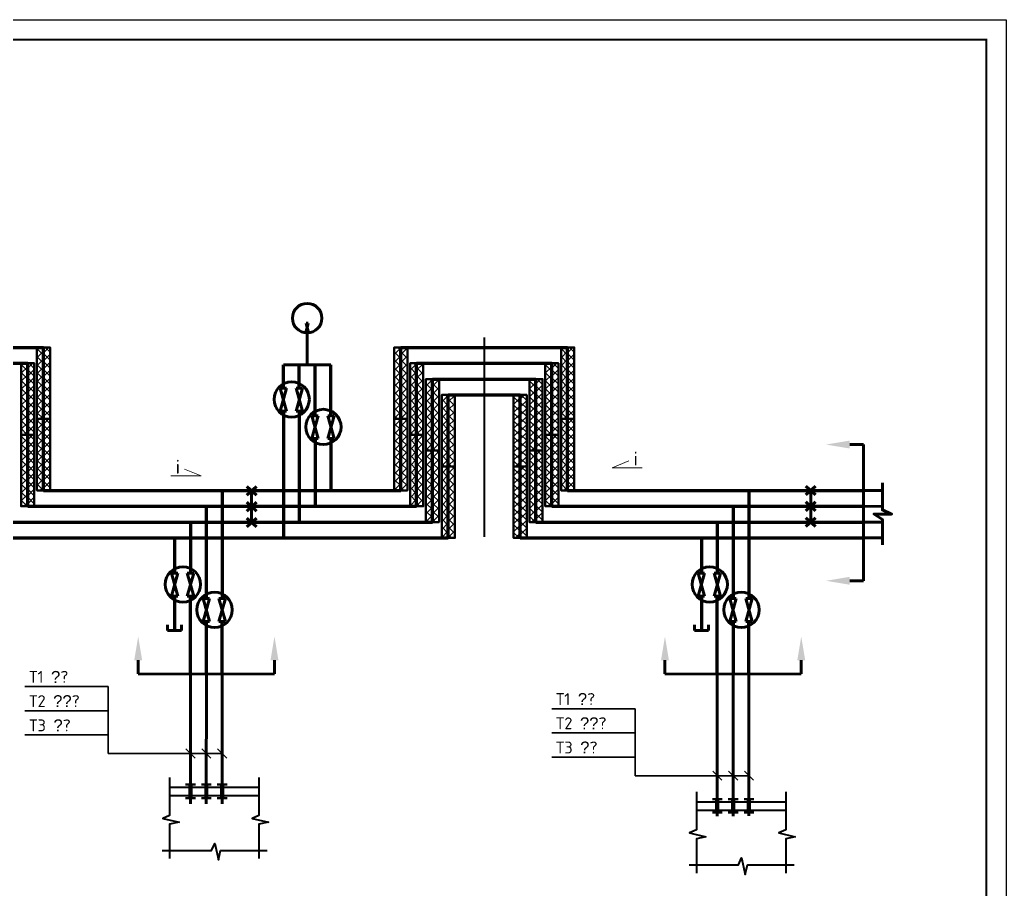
# Model space of a CAD drawing. Header units: millimetres. Extents: x 1642 to 8783, y 1095 to 5441.
# Drawn here: x 2316.2 to 2565.4, y 2002 to 2221.7 of the extents above; entities that cross this region are included whole.
import ezdxf
from ezdxf.enums import TextEntityAlignment as Align

# ---------------------------------------------------------------- set-up
doc = ezdxf.new("R2010")
doc.units = ezdxf.units.MM
for name, color, linetype, lineweight in [('3 Оъекты сущ.', 7, 'Continuous', 30), ('7 тонкие', 7, 'Continuous', 20), ('Объекты проект.', 1, 'Continuous', 80), ('Размер 3.5', 250, 'Continuous', 35), ('Размерный', 4, 'Continuous', 30), ('Размеры на чертеже', 250, 'Continuous', 25)]:
    doc.layers.add(name, color=color, linetype=linetype, lineweight=lineweight)
doc.styles.add('-ISOCPEUR-', font='isocpeur.ttf')
doc.styles.get("Standard").update_dxf_attribs({"font": 'arial.ttf'})

# ---------------------------------------------------------------- blocks, each defined once
blk = doc.blocks.new('*U305')
blk.add_lwpolyline([(0, 0), (420, 0), (420, -297), (0, -297)], close=True)
at = {"const_width": 0.5}
blk.add_lwpolyline([(20, -5), (415, -5), (415, -292), (20, -292)], close=True, dxfattribs=at)
blk.add_attdef('РАЗРАБОТАЛ', text='', height=2.5).set_placement((250.5, -264.22), align=Align.MIDDLE_LEFT)
at = {"flags": 8}
for tag, height, p in [('ДАТА', 2.5, (290.07, -264.4)), ('ЛИСТ', 3, (386.39, -271.92)), ('ЛИСТОВ', 3, (403.89, -271.92))]:
    blk.add_attdef(tag, text='', height=height, dxfattribs=at).set_placement(p, align=Align.MIDDLE_CENTER)
blk.add_attdef('ПРОВЕРИЛ', (250.75, -270.73), '', height=2.5)
at = {"lineweight": 30, "flags": 104}
for tag, p in [('ТЕПЛОВЫЕ_СЕТИ', (330, -269.5)), ('ИМЯ_ЧЕРТЕЖА', (330, -284.5))]:
    blk.add_attdef(tag, text='', height=3, dxfattribs=at).set_placement(p, align=Align.MIDDLE_CENTER)
at = {"style": '-ISOCPEUR-', "flags": 8}
blk.add_attdef('ФОРМАТ', text='', height=3, dxfattribs=at).set_placement((380.97, -294.75), align=Align.MIDDLE_CENTER)

msp = doc.modelspace()

# ---------------------------------------------------------------- hatches: boundary and pattern name
h = msp.add_hatch()
h.set_pattern_fill('ANSI37', color=256, scale=0.45)
h.set_pattern_definition([(45, (-27.182, 85.5574), (-1.0102788, 1.0102788), []), (135, (-27.182, 85.5574), (-1.0102788, -1.0102788), [])])
h.paths.add_polyline_path([(2320.533, 2138.893), (2322.194, 2138.893), (2322.194, 2120.812), (2320.533, 2120.812)])
h = msp.add_hatch()
h.set_pattern_fill('ANSI37', color=256, scale=0.45)
h.set_pattern_definition([(45, (-28.8429, 85.5574), (-1.0102788, 1.0102788), []), (135, (-28.8429, 85.5574), (-1.0102788, -1.0102788), [])])
h.paths.add_polyline_path([(2322.194, 2138.893), (2323.855, 2138.893), (2323.855, 2120.812), (2322.194, 2120.812)])
h = msp.add_hatch()
h.set_pattern_fill('ANSI37', color=256, scale=0.45)
h.set_pattern_definition([(45, (102.615, 85.5574), (-1.0102788, 1.0102788), []), (135, (102.615, 85.5574), (-1.0102788, -1.0102788), [])])
h.paths.add_polyline_path([(2412.428, 2138.893), (2410.767, 2138.893), (2410.767, 2120.812), (2412.428, 2120.812)])
h = msp.add_hatch()
h.set_pattern_fill('ANSI37', color=256, scale=0.45)
h.set_pattern_definition([(45, (104.2759, 85.5574), (-1.0102788, 1.0102788), []), (135, (104.2759, 85.5574), (-1.0102788, -1.0102788), [])])
h.paths.add_polyline_path([(2414.089, 2138.893), (2412.428, 2138.893), (2412.428, 2120.812), (2414.089, 2120.812)])
h = msp.add_hatch()
h.set_pattern_fill('ANSI37', color=256, scale=0.45)
h.set_pattern_definition([(45, (105.192, 85.5574), (-1.0102788, 1.0102788), []), (135, (105.192, 85.5574), (-1.0102788, -1.0102788), [])])
h.paths.add_polyline_path([(2452.907, 2138.893), (2454.568, 2138.893), (2454.568, 2120.812), (2452.907, 2120.812)])
h = msp.add_hatch()
h.set_pattern_fill('ANSI37', color=256, scale=0.45)
h.set_pattern_definition([(45, (103.5311, 85.5574), (-1.0102788, 1.0102788), []), (135, (103.5311, 85.5574), (-1.0102788, -1.0102788), [])])
h.paths.add_polyline_path([(2454.568, 2138.893), (2456.229, 2138.893), (2456.229, 2120.812), (2454.568, 2120.812)])
h = msp.add_hatch()
h.set_pattern_fill('ANSI37', color=256, scale=0.45)
h.set_pattern_definition([(45, (-23.182, 81.5574), (-1.0102788, 1.0102788), []), (135, (-23.182, 81.5574), (-1.0102788, -1.0102788), [])])
h.paths.add_polyline_path([(2316.533, 2134.893), (2318.194, 2134.893), (2318.194, 2116.812), (2316.533, 2116.812)])
h = msp.add_hatch()
h.set_pattern_fill('ANSI37', color=256, scale=0.45)
h.set_pattern_definition([(45, (-24.8429, 81.5574), (-1.0102788, 1.0102788), []), (135, (-24.8429, 81.5574), (-1.0102788, -1.0102788), [])])
h.paths.add_polyline_path([(2318.194, 2134.893), (2319.855, 2134.893), (2319.855, 2116.812), (2318.194, 2116.812)])
h = msp.add_hatch()
h.set_pattern_fill('ANSI37', color=256, scale=0.45)
h.set_pattern_definition([(45, (106.615, 81.5574), (-1.0102788, 1.0102788), []), (135, (106.615, 81.5574), (-1.0102788, -1.0102788), [])])
h.paths.add_polyline_path([(2416.428, 2134.893), (2414.767, 2134.893), (2414.767, 2116.812), (2416.428, 2116.812)])
h = msp.add_hatch()
h.set_pattern_fill('ANSI37', color=256, scale=0.45)
h.set_pattern_definition([(45, (108.2759, 81.5574), (-1.0102788, 1.0102788), []), (135, (108.2759, 81.5574), (-1.0102788, -1.0102788), [])])
h.paths.add_polyline_path([(2418.089, 2134.893), (2416.428, 2134.893), (2416.428, 2116.812), (2418.089, 2116.812)])
h = msp.add_hatch()
h.set_pattern_fill('ANSI37', color=256, scale=0.45)
h.set_pattern_definition([(45, (109.192, 81.5574), (-1.0102788, 1.0102788), []), (135, (109.192, 81.5574), (-1.0102788, -1.0102788), [])])
h.paths.add_polyline_path([(2448.907, 2134.893), (2450.568, 2134.893), (2450.568, 2116.812), (2448.907, 2116.812)])
h = msp.add_hatch()
h.set_pattern_fill('ANSI37', color=256, scale=0.45)
h.set_pattern_definition([(45, (107.5311, 81.5574), (-1.0102788, 1.0102788), []), (135, (107.5311, 81.5574), (-1.0102788, -1.0102788), [])])
h.paths.add_polyline_path([(2450.568, 2134.893), (2452.229, 2134.893), (2452.229, 2116.812), (2450.568, 2116.812)])
h = msp.add_hatch()
h.set_pattern_fill('ANSI37', color=256, scale=0.45)
h.set_pattern_definition([(45, (110.615, 77.5574), (-1.0102788, 1.0102788), []), (135, (110.615, 77.5574), (-1.0102788, -1.0102788), [])])
h.paths.add_polyline_path([(2420.428, 2130.893), (2418.767, 2130.893), (2418.767, 2112.812), (2420.428, 2112.812)])
h = msp.add_hatch()
h.set_pattern_fill('ANSI37', color=256, scale=0.45)
h.set_pattern_definition([(45, (112.2759, 77.5574), (-1.0102788, 1.0102788), []), (135, (112.2759, 77.5574), (-1.0102788, -1.0102788), [])])
h.paths.add_polyline_path([(2422.089, 2130.893), (2420.428, 2130.893), (2420.428, 2112.812), (2422.089, 2112.812)])
h = msp.add_hatch()
h.set_pattern_fill('ANSI37', color=256, scale=0.45)
h.set_pattern_definition([(45, (113.192, 77.5574), (-1.0102788, 1.0102788), []), (135, (113.192, 77.5574), (-1.0102788, -1.0102788), [])])
h.paths.add_polyline_path([(2444.907, 2130.893), (2446.568, 2130.893), (2446.568, 2112.812), (2444.907, 2112.812)])
h = msp.add_hatch()
h.set_pattern_fill('ANSI37', color=256, scale=0.45)
h.set_pattern_definition([(45, (111.5311, 77.5574), (-1.0102788, 1.0102788), []), (135, (111.5311, 77.5574), (-1.0102788, -1.0102788), [])])
h.paths.add_polyline_path([(2446.568, 2130.893), (2448.229, 2130.893), (2448.229, 2112.812), (2446.568, 2112.812)])
h = msp.add_hatch()
h.set_pattern_fill('ANSI37', color=256, scale=0.45)
h.set_pattern_definition([(45, (114.615, 73.5574), (-1.0102788, 1.0102788), []), (135, (114.615, 73.5574), (-1.0102788, -1.0102788), [])])
h.paths.add_polyline_path([(2424.428, 2126.893), (2422.767, 2126.893), (2422.767, 2108.812), (2424.428, 2108.812)])
h = msp.add_hatch()
h.set_pattern_fill('ANSI37', color=256, scale=0.45)
h.set_pattern_definition([(45, (116.2759, 73.5574), (-1.0102788, 1.0102788), []), (135, (116.2759, 73.5574), (-1.0102788, -1.0102788), [])])
h.paths.add_polyline_path([(2426.089, 2126.893), (2424.428, 2126.893), (2424.428, 2108.812), (2426.089, 2108.812)])
h = msp.add_hatch()
h.set_pattern_fill('ANSI37', color=256, scale=0.45)
h.set_pattern_definition([(45, (117.192, 73.5574), (-1.0102788, 1.0102788), []), (135, (117.192, 73.5574), (-1.0102788, -1.0102788), [])])
h.paths.add_polyline_path([(2440.907, 2126.893), (2442.568, 2126.893), (2442.568, 2108.812), (2440.907, 2108.812)])
h = msp.add_hatch()
h.set_pattern_fill('ANSI37', color=256, scale=0.45)
h.set_pattern_definition([(45, (115.5311, 73.5574), (-1.0102788, 1.0102788), []), (135, (115.5311, 73.5574), (-1.0102788, -1.0102788), [])])
h.paths.add_polyline_path([(2442.568, 2126.893), (2444.229, 2126.893), (2444.229, 2108.812), (2442.568, 2108.812)])
h = msp.add_hatch()
h.set_pattern_fill('ANSI37', color=256, scale=0.45)
h.set_pattern_definition([(45, (-27.182, 67.4768), (-1.0102788, 1.0102788), []), (135, (-27.182, 67.4768), (-1.0102788, -1.0102788), [])])
h.paths.add_polyline_path([(2320.533, 2120.812), (2322.194, 2120.812), (2322.194, 2102.732), (2320.533, 2102.732)])
h = msp.add_hatch()
h.set_pattern_fill('ANSI37', color=256, scale=0.45)
h.set_pattern_definition([(45, (-28.8429, 67.4768), (-1.0102788, 1.0102788), []), (135, (-28.8429, 67.4768), (-1.0102788, -1.0102788), [])])
h.paths.add_polyline_path([(2322.194, 2120.812), (2323.855, 2120.812), (2323.855, 2102.732), (2322.194, 2102.732)])
h = msp.add_hatch()
h.set_pattern_fill('ANSI37', color=256, scale=0.45)
h.set_pattern_definition([(45, (102.615, 67.4768), (-1.0102788, 1.0102788), []), (135, (102.615, 67.4768), (-1.0102788, -1.0102788), [])])
h.paths.add_polyline_path([(2412.428, 2120.812), (2410.767, 2120.812), (2410.767, 2102.732), (2412.428, 2102.732)])
h = msp.add_hatch()
h.set_pattern_fill('ANSI37', color=256, scale=0.45)
h.set_pattern_definition([(45, (104.2759, 67.4768), (-1.0102788, 1.0102788), []), (135, (104.2759, 67.4768), (-1.0102788, -1.0102788), [])])
h.paths.add_polyline_path([(2414.089, 2120.812), (2412.428, 2120.812), (2412.428, 2102.732), (2414.089, 2102.732)])
h = msp.add_hatch()
h.set_pattern_fill('ANSI37', color=256, scale=0.45)
h.set_pattern_definition([(45, (105.192, 67.4768), (-1.0102788, 1.0102788), []), (135, (105.192, 67.4768), (-1.0102788, -1.0102788), [])])
h.paths.add_polyline_path([(2452.907, 2120.812), (2454.568, 2120.812), (2454.568, 2102.732), (2452.907, 2102.732)])
h = msp.add_hatch()
h.set_pattern_fill('ANSI37', color=256, scale=0.45)
h.set_pattern_definition([(45, (103.5311, 67.4768), (-1.0102788, 1.0102788), []), (135, (103.5311, 67.4768), (-1.0102788, -1.0102788), [])])
h.paths.add_polyline_path([(2454.568, 2120.812), (2456.229, 2120.812), (2456.229, 2102.732), (2454.568, 2102.732)])
h = msp.add_hatch()
h.set_pattern_fill('ANSI37', color=256, scale=0.45)
h.set_pattern_definition([(45, (-23.182, 63.4768), (-1.0102788, 1.0102788), []), (135, (-23.182, 63.4768), (-1.0102788, -1.0102788), [])])
h.paths.add_polyline_path([(2316.533, 2116.812), (2318.194, 2116.812), (2318.194, 2098.732), (2316.533, 2098.732)])
h = msp.add_hatch()
h.set_pattern_fill('ANSI37', color=256, scale=0.45)
h.set_pattern_definition([(45, (-24.8429, 63.4768), (-1.0102788, 1.0102788), []), (135, (-24.8429, 63.4768), (-1.0102788, -1.0102788), [])])
h.paths.add_polyline_path([(2318.194, 2116.812), (2319.855, 2116.812), (2319.855, 2098.732), (2318.194, 2098.732)])
h = msp.add_hatch()
h.set_pattern_fill('ANSI37', color=256, scale=0.45)
h.set_pattern_definition([(45, (106.615, 63.4768), (-1.0102788, 1.0102788), []), (135, (106.615, 63.4768), (-1.0102788, -1.0102788), [])])
h.paths.add_polyline_path([(2416.428, 2116.812), (2414.767, 2116.812), (2414.767, 2098.732), (2416.428, 2098.732)])
h = msp.add_hatch()
h.set_pattern_fill('ANSI37', color=256, scale=0.45)
h.set_pattern_definition([(45, (108.2759, 63.4768), (-1.0102788, 1.0102788), []), (135, (108.2759, 63.4768), (-1.0102788, -1.0102788), [])])
h.paths.add_polyline_path([(2418.089, 2116.812), (2416.428, 2116.812), (2416.428, 2098.732), (2418.089, 2098.732)])
h = msp.add_hatch()
h.set_pattern_fill('ANSI37', color=256, scale=0.45)
h.set_pattern_definition([(45, (109.192, 63.4768), (-1.0102788, 1.0102788), []), (135, (109.192, 63.4768), (-1.0102788, -1.0102788), [])])
h.paths.add_polyline_path([(2448.907, 2116.812), (2450.568, 2116.812), (2450.568, 2098.732), (2448.907, 2098.732)])
h = msp.add_hatch()
h.set_pattern_fill('ANSI37', color=256, scale=0.45)
h.set_pattern_definition([(45, (107.5311, 63.4768), (-1.0102788, 1.0102788), []), (135, (107.5311, 63.4768), (-1.0102788, -1.0102788), [])])
h.paths.add_polyline_path([(2450.568, 2116.812), (2452.229, 2116.812), (2452.229, 2098.732), (2450.568, 2098.732)])
h = msp.add_hatch()
h.set_pattern_fill('ANSI37', color=256, scale=0.45)
h.set_pattern_definition([(45, (110.615, 59.4768), (-1.0102788, 1.0102788), []), (135, (110.615, 59.4768), (-1.0102788, -1.0102788), [])])
h.paths.add_polyline_path([(2420.428, 2112.812), (2418.767, 2112.812), (2418.767, 2094.732), (2420.428, 2094.732)])
h = msp.add_hatch()
h.set_pattern_fill('ANSI37', color=256, scale=0.45)
h.set_pattern_definition([(45, (112.2759, 59.4768), (-1.0102788, 1.0102788), []), (135, (112.2759, 59.4768), (-1.0102788, -1.0102788), [])])
h.paths.add_polyline_path([(2422.089, 2112.812), (2420.428, 2112.812), (2420.428, 2094.732), (2422.089, 2094.732)])
h = msp.add_hatch()
h.set_pattern_fill('ANSI37', color=256, scale=0.45)
h.set_pattern_definition([(45, (113.192, 59.4768), (-1.0102788, 1.0102788), []), (135, (113.192, 59.4768), (-1.0102788, -1.0102788), [])])
h.paths.add_polyline_path([(2444.907, 2112.812), (2446.568, 2112.812), (2446.568, 2094.732), (2444.907, 2094.732)])
h = msp.add_hatch()
h.set_pattern_fill('ANSI37', color=256, scale=0.45)
h.set_pattern_definition([(45, (111.5311, 59.4768), (-1.0102788, 1.0102788), []), (135, (111.5311, 59.4768), (-1.0102788, -1.0102788), [])])
h.paths.add_polyline_path([(2446.568, 2112.812), (2448.229, 2112.812), (2448.229, 2094.732), (2446.568, 2094.732)])
h = msp.add_hatch()
h.set_pattern_fill('ANSI37', color=256, scale=0.45)
h.set_pattern_definition([(45, (114.615, 55.4768), (-1.0102788, 1.0102788), []), (135, (114.615, 55.4768), (-1.0102788, -1.0102788), [])])
h.paths.add_polyline_path([(2424.428, 2108.812), (2422.767, 2108.812), (2422.767, 2090.732), (2424.428, 2090.732)])
h = msp.add_hatch()
h.set_pattern_fill('ANSI37', color=256, scale=0.45)
h.set_pattern_definition([(45, (116.2759, 55.4768), (-1.0102788, 1.0102788), []), (135, (116.2759, 55.4768), (-1.0102788, -1.0102788), [])])
h.paths.add_polyline_path([(2426.089, 2108.812), (2424.428, 2108.812), (2424.428, 2090.732), (2426.089, 2090.732)])
h = msp.add_hatch()
h.set_pattern_fill('ANSI37', color=256, scale=0.45)
h.set_pattern_definition([(45, (117.192, 55.4768), (-1.0102788, 1.0102788), []), (135, (117.192, 55.4768), (-1.0102788, -1.0102788), [])])
h.paths.add_polyline_path([(2440.907, 2108.812), (2442.568, 2108.812), (2442.568, 2090.732), (2440.907, 2090.732)])
h = msp.add_hatch()
h.set_pattern_fill('ANSI37', color=256, scale=0.45)
h.set_pattern_definition([(45, (115.5311, 55.4768), (-1.0102788, 1.0102788), []), (135, (115.5311, 55.4768), (-1.0102788, -1.0102788), [])])
h.paths.add_polyline_path([(2442.568, 2108.812), (2444.229, 2108.812), (2444.229, 2090.732), (2442.568, 2090.732)])

# ---------------------------------------------------------------- linework, layer by layer
at = {"lineweight": 60}
for p, q in [((2389.066, 2144.965), (2388.501, 2144.965)), ((2388.501, 2144.965), (2389.066, 2142.93)), ((2388.501, 2142.93), (2389.066, 2144.965)), ((2389.066, 2142.93), (2388.501, 2142.93)), ((2388.784, 2134.492), (2388.784, 2142.93)), ((2382.784, 2134.492), (2394.784, 2134.492)), ((2383.586, 2128.594), (2381.981, 2128.594)), ((2381.981, 2128.594), (2383.586, 2122.815)), ((2381.981, 2122.815), (2383.586, 2128.594)), ((2387.586, 2128.594), (2385.981, 2128.594)), ((2385.981, 2128.594), (2387.586, 2122.815)), ((2385.981, 2122.815), (2387.586, 2128.594)), ((2383.586, 2122.815), (2381.981, 2122.815)), ((2387.586, 2122.815), (2385.981, 2122.815)), ((2391.586, 2121.63), (2389.981, 2121.63)), ((2389.981, 2121.63), (2391.586, 2115.85)), ((2389.981, 2115.85), (2391.586, 2121.63)), ((2395.586, 2121.63), (2393.981, 2121.63)), ((2393.981, 2121.63), (2395.586, 2115.85)), ((2393.981, 2115.85), (2395.586, 2121.63)), ((2391.586, 2115.85), (2389.981, 2115.85)), ((2395.586, 2115.85), (2393.981, 2115.85)), ((2529.318, 2114.342), (2525.825, 2114.34)), ((2529.326, 2097.13), (2529.318, 2114.342)), ((2375.976, 2101.528), (2373.517, 2103.778)), ((2373.517, 2101.528), (2375.976, 2103.778)), ((2517.194, 2101.607), (2514.736, 2103.857)), ((2514.736, 2101.607), (2517.194, 2103.857)), ((2374.746, 2094.653), (2374.746, 2102.653)), ((2515.965, 2094.732), (2515.965, 2102.732)), ((2375.976, 2097.528), (2373.517, 2099.778)), ((2373.517, 2097.528), (2375.976, 2099.778)), ((2517.194, 2097.607), (2514.736, 2099.857)), ((2514.736, 2097.607), (2517.194, 2099.857)), ((2375.976, 2093.528), (2373.517, 2095.778)), ((2373.517, 2093.528), (2375.976, 2095.778)), ((2517.194, 2093.607), (2514.736, 2095.857)), ((2514.736, 2093.607), (2517.194, 2095.857)), ((2529.326, 2097.13), (2529.318, 2079.918)), ((2356.114, 2081.847), (2354.508, 2081.847)), ((2354.508, 2081.847), (2356.114, 2076.068)), ((2354.508, 2076.068), (2356.114, 2081.847)), ((2360.114, 2081.847), (2358.508, 2081.847)), ((2358.508, 2081.847), (2360.114, 2076.068)), ((2358.508, 2076.068), (2360.114, 2081.847)), ((2489.175, 2081.847), (2487.569, 2081.847)), ((2487.569, 2081.847), (2489.175, 2076.068)), ((2487.569, 2076.068), (2489.175, 2081.847)), ((2493.175, 2081.847), (2491.569, 2081.847)), ((2491.569, 2081.847), (2493.175, 2076.068)), ((2491.569, 2076.068), (2493.175, 2081.847)), ((2529.318, 2079.918), (2525.825, 2079.92)), ((2356.114, 2076.068), (2354.508, 2076.068)), ((2360.114, 2076.068), (2358.508, 2076.068)), ((2489.175, 2076.068), (2487.569, 2076.068)), ((2493.175, 2076.068), (2491.569, 2076.068)), ((2364.114, 2075.426), (2362.508, 2075.426)), ((2362.508, 2075.426), (2364.114, 2069.646)), ((2362.508, 2069.646), (2364.114, 2075.426)), ((2368.114, 2075.426), (2366.508, 2075.426)), ((2366.508, 2075.426), (2368.114, 2069.646)), ((2366.508, 2069.646), (2368.114, 2075.426)), ((2497.175, 2075.426), (2495.569, 2075.426)), ((2495.569, 2075.426), (2497.175, 2069.646)), ((2495.569, 2069.646), (2497.175, 2075.426)), ((2501.175, 2075.426), (2499.569, 2075.426)), ((2499.569, 2075.426), (2501.175, 2069.646)), ((2499.569, 2069.646), (2501.175, 2075.426)), ((2364.114, 2069.646), (2362.508, 2069.646)), ((2368.114, 2069.646), (2366.508, 2069.646)), ((2497.175, 2069.646), (2495.569, 2069.646)), ((2501.175, 2069.646), (2499.569, 2069.646)), ((2346.099, 2056.368), (2346.101, 2059.861)), ((2380.523, 2056.368), (2380.521, 2059.861)), ((2479.16, 2056.368), (2479.162, 2059.861)), ((2513.584, 2056.368), (2513.582, 2059.861)), ((2363.311, 2056.36), (2346.099, 2056.368)), ((2359.302, 2056.362), (2359.311, 2023.543)), ((2363.311, 2056.36), (2380.523, 2056.368)), ((2363.326, 2056.36), (2363.311, 2023.543)), ((2367.317, 2056.362), (2367.311, 2023.543)), ((2496.372, 2056.36), (2479.16, 2056.368)), ((2492.363, 2056.362), (2492.372, 2020.475)), ((2496.372, 2056.36), (2513.584, 2056.368)), ((2496.387, 2056.36), (2496.372, 2020.453)), ((2500.378, 2056.362), (2500.372, 2020.519))]:
    msp.add_line(p, q, dxfattribs=at)
at = {"color": 6, "lineweight": 60}
for p, q in [((2353.542, 2067.341), (2353.542, 2068.766)), ((2357.08, 2067.341), (2357.08, 2068.766)), ((2486.603, 2067.341), (2486.603, 2068.766)), ((2490.141, 2067.341), (2490.141, 2068.766)), ((2355.311, 2067.341), (2353.542, 2067.341)), ((2355.311, 2067.341), (2357.08, 2067.341)), ((2488.372, 2067.341), (2486.603, 2067.341)), ((2488.372, 2067.341), (2490.141, 2067.341))]:
    msp.add_line(p, q, dxfattribs=at)
for p, q in [((2367.061, 2028.441), (2367.561, 2028.441)), ((2500.122, 2024.779), (2500.622, 2024.779))]:
    msp.add_line(p, q)
at = {"lineweight": 50}
for points in [[(2320.533, 2138.893), (2322.194, 2138.893), (2322.194, 2120.812), (2320.533, 2120.812)], [(2322.194, 2138.893), (2323.855, 2138.893), (2323.855, 2120.812), (2322.194, 2120.812)], [(2412.428, 2138.893), (2410.767, 2138.893), (2410.767, 2120.812), (2412.428, 2120.812)], [(2414.089, 2138.893), (2412.428, 2138.893), (2412.428, 2120.812), (2414.089, 2120.812)], [(2452.907, 2138.893), (2454.568, 2138.893), (2454.568, 2120.812), (2452.907, 2120.812)], [(2454.568, 2138.893), (2456.229, 2138.893), (2456.229, 2120.812), (2454.568, 2120.812)], [(2316.533, 2134.893), (2318.194, 2134.893), (2318.194, 2116.812), (2316.533, 2116.812)], [(2318.194, 2134.893), (2319.855, 2134.893), (2319.855, 2116.812), (2318.194, 2116.812)], [(2416.428, 2134.893), (2414.767, 2134.893), (2414.767, 2116.812), (2416.428, 2116.812)], [(2418.089, 2134.893), (2416.428, 2134.893), (2416.428, 2116.812), (2418.089, 2116.812)], [(2448.907, 2134.893), (2450.568, 2134.893), (2450.568, 2116.812), (2448.907, 2116.812)], [(2450.568, 2134.893), (2452.229, 2134.893), (2452.229, 2116.812), (2450.568, 2116.812)], [(2420.428, 2130.893), (2418.767, 2130.893), (2418.767, 2112.812), (2420.428, 2112.812)], [(2422.089, 2130.893), (2420.428, 2130.893), (2420.428, 2112.812), (2422.089, 2112.812)], [(2444.907, 2130.893), (2446.568, 2130.893), (2446.568, 2112.812), (2444.907, 2112.812)], [(2446.568, 2130.893), (2448.229, 2130.893), (2448.229, 2112.812), (2446.568, 2112.812)], [(2424.428, 2126.893), (2422.767, 2126.893), (2422.767, 2108.812), (2424.428, 2108.812)], [(2426.089, 2126.893), (2424.428, 2126.893), (2424.428, 2108.812), (2426.089, 2108.812)], [(2440.907, 2126.893), (2442.568, 2126.893), (2442.568, 2108.812), (2440.907, 2108.812)], [(2442.568, 2126.893), (2444.229, 2126.893), (2444.229, 2108.812), (2442.568, 2108.812)], [(2320.533, 2120.812), (2322.194, 2120.812), (2322.194, 2102.732), (2320.533, 2102.732)], [(2322.194, 2120.812), (2323.855, 2120.812), (2323.855, 2102.732), (2322.194, 2102.732)], [(2412.428, 2120.812), (2410.767, 2120.812), (2410.767, 2102.732), (2412.428, 2102.732)], [(2414.089, 2120.812), (2412.428, 2120.812), (2412.428, 2102.732), (2414.089, 2102.732)], [(2452.907, 2120.812), (2454.568, 2120.812), (2454.568, 2102.732), (2452.907, 2102.732)], [(2454.568, 2120.812), (2456.229, 2120.812), (2456.229, 2102.732), (2454.568, 2102.732)], [(2316.533, 2116.812), (2318.194, 2116.812), (2318.194, 2098.732), (2316.533, 2098.732)], [(2318.194, 2116.812), (2319.855, 2116.812), (2319.855, 2098.732), (2318.194, 2098.732)], [(2416.428, 2116.812), (2414.767, 2116.812), (2414.767, 2098.732), (2416.428, 2098.732)], [(2418.089, 2116.812), (2416.428, 2116.812), (2416.428, 2098.732), (2418.089, 2098.732)], [(2448.907, 2116.812), (2450.568, 2116.812), (2450.568, 2098.732), (2448.907, 2098.732)], [(2450.568, 2116.812), (2452.229, 2116.812), (2452.229, 2098.732), (2450.568, 2098.732)], [(2420.428, 2112.812), (2418.767, 2112.812), (2418.767, 2094.732), (2420.428, 2094.732)], [(2422.089, 2112.812), (2420.428, 2112.812), (2420.428, 2094.732), (2422.089, 2094.732)], [(2444.907, 2112.812), (2446.568, 2112.812), (2446.568, 2094.732), (2444.907, 2094.732)], [(2446.568, 2112.812), (2448.229, 2112.812), (2448.229, 2094.732), (2446.568, 2094.732)], [(2424.428, 2108.812), (2422.767, 2108.812), (2422.767, 2090.732), (2424.428, 2090.732)], [(2426.089, 2108.812), (2424.428, 2108.812), (2424.428, 2090.732), (2426.089, 2090.732)], [(2440.907, 2108.812), (2442.568, 2108.812), (2442.568, 2090.732), (2440.907, 2090.732)], [(2442.568, 2108.812), (2444.229, 2108.812), (2444.229, 2090.732), (2442.568, 2090.732)]]:
    msp.add_lwpolyline(points, close=True, dxfattribs=at)
at = {"color": 7, "lineweight": 50, "ltscale": 0.5}
for points in [[(2358.07, 2024.999), (2359.061, 2024.999), (2359.061, 2028.441), (2358.07, 2028.441)], [(2360.551, 2024.999), (2359.561, 2024.999), (2359.561, 2028.441), (2360.551, 2028.441)], [(2362.07, 2024.999), (2363.061, 2024.999), (2363.061, 2028.441), (2362.07, 2028.441)], [(2364.551, 2024.999), (2363.561, 2024.999), (2363.561, 2028.441), (2364.551, 2028.441)], [(2366.07, 2024.999), (2367.061, 2024.999), (2367.061, 2028.441), (2366.07, 2028.441)], [(2368.551, 2024.999), (2367.561, 2024.999), (2367.561, 2028.441), (2368.551, 2028.441)], [(2491.132, 2021.337), (2492.122, 2021.337), (2492.122, 2024.779), (2491.131, 2024.779)], [(2493.612, 2021.337), (2492.622, 2021.337), (2492.622, 2024.779), (2493.612, 2024.779)], [(2495.132, 2021.337), (2496.122, 2021.337), (2496.122, 2024.779), (2495.131, 2024.779)], [(2497.612, 2021.337), (2496.622, 2021.337), (2496.622, 2024.779), (2497.612, 2024.779)], [(2499.132, 2021.337), (2500.122, 2021.337), (2500.122, 2024.779), (2499.131, 2024.779)], [(2501.612, 2021.337), (2500.622, 2021.337), (2500.622, 2024.779), (2501.612, 2024.779)]]:
    msp.add_lwpolyline(points, dxfattribs=at)
at = {"lineweight": 60}
for centre, radius in [((2388.784, 2146.284), 3.72), ((2384.873, 2125.744), 4.463), ((2392.873, 2118.779), 4.463), ((2357.4, 2078.997), 4.463), ((2490.461, 2078.997), 4.463), ((2365.4, 2072.575), 4.463), ((2498.461, 2072.575), 4.463)]:
    msp.add_circle(centre, radius, dxfattribs=at)
for points in [[(2525.825, 2113.343), (2519.845, 2114.337), (2525.824, 2115.337)], [(2379.524, 2059.861), (2380.518, 2065.842), (2381.518, 2059.862)], [(2512.585, 2059.861), (2513.579, 2065.842), (2514.579, 2059.862)]]:
    msp.add_solid(points, dxfattribs=at)
at = {"layer": '3 Оъекты сущ.', "lineweight": 40, "ltscale": 50}
msp.add_line((2433.498, 2141.412), (2433.498, 2091.03), dxfattribs=at)
for points in [[(2354.027, 2030.246), (2354.027, 2020.659), (2352.296, 2019.879), (2356.444, 2018.915), (2354.027, 2018.401), (2354.027, 2009.75)], [(2376.595, 2030.246), (2376.595, 2020.659), (2374.864, 2019.879), (2379.013, 2018.915), (2376.595, 2018.401), (2376.595, 2009.75)], [(2354.027, 2027.749), (2376.595, 2027.749)], [(2487.088, 2026.584), (2487.088, 2016.998), (2485.357, 2016.218), (2489.506, 2015.253), (2487.088, 2014.74), (2487.088, 2006.088)], [(2509.656, 2026.584), (2509.656, 2016.998), (2507.925, 2016.218), (2512.074, 2015.253), (2509.656, 2014.74), (2509.656, 2006.088)], [(2354.027, 2025.649), (2376.595, 2025.649)], [(2487.088, 2024.088), (2509.656, 2024.088)], [(2487.088, 2021.988), (2509.656, 2021.988)], [(2352.184, 2011.814), (2364.646, 2011.814), (2365.426, 2013.545), (2366.391, 2009.396), (2366.904, 2011.814), (2378.692, 2011.814)], [(2485.245, 2008.152), (2497.707, 2008.152), (2498.487, 2009.883), (2499.452, 2005.734), (2499.965, 2008.152), (2511.753, 2008.152)]]:
    msp.add_lwpolyline(points, dxfattribs=at)
at = {"layer": '7 тонкие', "lineweight": 60}
for p, q in [((2529.324, 2102.732), (2534.076, 2102.727)), ((2529.321, 2098.732), (2534.069, 2098.728)), ((2529.324, 2094.732), (2534.083, 2094.732)), ((2529.317, 2090.732), (2534.083, 2090.732))]:
    msp.add_line(p, q, dxfattribs=at)
at = {"layer": '7 тонкие', "color": 7}
for points in [[(2361.366, 2106.412), (2354.379, 2106.409), (2361.98, 2106.409), (2357.793, 2108.135)], [(2466.436, 2108.471), (2473.423, 2108.468), (2465.822, 2108.468), (2470.009, 2110.194)]]:
    msp.add_lwpolyline(points, dxfattribs=at)
at = {"layer": '7 тонкие', "lineweight": 60}
msp.add_lwpolyline([(2534.083, 2089.019), (2534.083, 2095.42), (2531.969, 2096.784), (2536.418, 2096.784), (2534.068, 2097.813), (2534.073, 2104.653)], dxfattribs=at)
at = {"layer": 'Объекты проект.', "color": 1}
for p, q in [((2280.97, 2138.893), (2322.194, 2138.893)), ((2322.194, 2102.732), (2322.194, 2138.893)), ((2412.428, 2138.893), (2454.568, 2138.893)), ((2412.428, 2102.732), (2412.428, 2138.893)), ((2454.568, 2102.732), (2454.568, 2138.893)), ((2394.784, 2121.63), (2394.784, 2134.492)), ((2394.784, 2115.85), (2394.784, 2102.732)), ((2322.194, 2102.732), (2412.428, 2102.732)), ((2367.311, 2102.732), (2367.311, 2075.426)), ((2454.568, 2102.732), (2529.324, 2102.732)), ((2500.372, 2102.732), (2500.372, 2075.426)), ((2367.317, 2056.362), (2367.317, 2069.646)), ((2500.378, 2056.362), (2500.378, 2069.646))]:
    msp.add_line(p, q, dxfattribs=at)
at = {"layer": 'Объекты проект.', "color": 5}
for p, q in [((2284.97, 2134.893), (2318.194, 2134.893)), ((2318.194, 2098.732), (2318.194, 2134.893)), ((2390.784, 2121.63), (2390.784, 2134.492)), ((2416.428, 2134.893), (2450.568, 2134.893)), ((2416.428, 2098.732), (2416.428, 2134.893)), ((2450.568, 2098.732), (2450.568, 2134.893)), ((2390.784, 2115.85), (2390.784, 2098.732)), ((2318.194, 2098.732), (2416.428, 2098.732)), ((2363.311, 2098.732), (2363.311, 2075.426)), ((2450.568, 2098.732), (2529.325, 2098.732)), ((2496.372, 2098.732), (2496.372, 2075.426)), ((2363.311, 2069.646), (2363.305, 2056.36)), ((2496.372, 2069.646), (2496.366, 2056.36))]:
    msp.add_line(p, q, dxfattribs=at)
at = {"layer": 'Объекты проект.', "color": 6}
for p, q in [((2382.784, 2128.594), (2382.784, 2134.492)), ((2424.428, 2126.893), (2442.568, 2126.893)), ((2424.428, 2090.732), (2424.428, 2126.893)), ((2442.568, 2090.732), (2442.568, 2126.893)), ((2382.784, 2122.815), (2382.784, 2090.732)), ((2310.194, 2090.732), (2424.428, 2090.732)), ((2355.311, 2090.732), (2355.311, 2081.847)), ((2442.568, 2090.732), (2529.323, 2090.732)), ((2488.372, 2090.732), (2488.372, 2081.847)), ((2355.311, 2076.068), (2355.311, 2067.341)), ((2488.372, 2076.068), (2488.372, 2067.341))]:
    msp.add_line(p, q, dxfattribs=at)
at = {"layer": 'Объекты проект.', "color": 4}
for p, q in [((2386.784, 2128.594), (2386.784, 2134.492)), ((2420.428, 2130.893), (2446.568, 2130.893)), ((2420.428, 2094.732), (2420.428, 2130.893)), ((2446.568, 2094.732), (2446.568, 2130.893)), ((2386.784, 2122.815), (2386.784, 2094.732)), ((2314.194, 2094.732), (2420.428, 2094.732)), ((2359.311, 2094.732), (2359.311, 2081.847)), ((2446.568, 2094.732), (2529.325, 2094.732)), ((2492.372, 2094.732), (2492.372, 2081.847)), ((2359.302, 2056.362), (2359.302, 2076.068)), ((2492.363, 2056.362), (2492.363, 2076.068))]:
    msp.add_line(p, q, dxfattribs=at)
at = {"layer": 'Размер 3.5'}
for p, q in [((2317.501, 2053.201), (2338.54, 2053.201)), ((2338.54, 2053.201), (2338.54, 2036.276)), ((2317.501, 2047.081), (2338.54, 2047.081)), ((2450.562, 2047.604), (2471.6, 2047.604)), ((2471.6, 2047.604), (2471.601, 2030.68)), ((2317.501, 2040.962), (2338.54, 2040.962)), ((2450.562, 2041.485), (2471.6, 2041.485)), ((2338.54, 2036.276), (2367.312, 2036.275)), ((2360.452, 2035.13), (2358.162, 2037.42)), ((2364.462, 2035.13), (2362.172, 2037.42)), ((2368.458, 2035.13), (2366.167, 2037.42)), ((2450.562, 2035.365), (2471.6, 2035.365)), ((2493.513, 2029.533), (2491.223, 2031.824)), ((2497.522, 2029.533), (2495.232, 2031.823)), ((2501.518, 2029.533), (2499.228, 2031.823)), ((2471.6, 2030.68), (2500.373, 2030.678))]:
    msp.add_line(p, q, dxfattribs=at)
at = {"layer": 'Размерный', "color": 7, "lineweight": 30}
for points in [[(2525.825, 2080.916), (2519.845, 2079.922), (2525.824, 2078.923)], [(2347.097, 2059.861), (2346.103, 2065.842), (2345.104, 2059.862)], [(2480.158, 2059.861), (2479.164, 2065.842), (2478.165, 2059.862)]]:
    msp.add_solid(points, dxfattribs=at)

# ---------------------------------------------------------------- block references
at = {"layer": 'Размеры на чертеже', "lineweight": 90}
msp.add_blockref('*U305', (2145.366, 2221.672), dxfattribs=at)

# ---------------------------------------------------------------- texts
at = {"char_height": 3, "attachment_point": 1, "style": '-ISOCPEUR-'}
for s, insert in [('Т1 {\\fArial|b0|i0|c0|p34;\x9d}?', (2318.551, 2057.129)), ('Т2 {\\fArial|b0|i0|c204|p34;\x9d\x9d}?', (2318.551, 2051.009)), ('Т1 {\\fArial|b0|i0|c0|p34;\x9d}?', (2451.611, 2051.532)), ('Т3 {\\fArial|b0|i0|c204|p34;\x9d}?', (2318.551, 2044.89)), ('Т2 {\\fArial|b0|i0|c204|p34;\x9d\x9d}?', (2451.611, 2045.413)), ('Т3 {\\fArial|b0|i0|c204|p34;\x9d}?', (2451.611, 2039.293))]:
    msp.add_mtext_dynamic_manual_height_columns(s, width=23.76088, gutter_width=12.5, heights=[0], dxfattribs=dict(at, insert=insert))
at = {"layer": 'Размерный', "color": 7, "style": '-ISOCPEUR-'}
for p in [(2471.209, 2109.033), (2355.543, 2106.974)]:
    msp.add_text('i', height=3.5, dxfattribs=at).set_placement(p)

doc.saveas('drawing.dxf')
